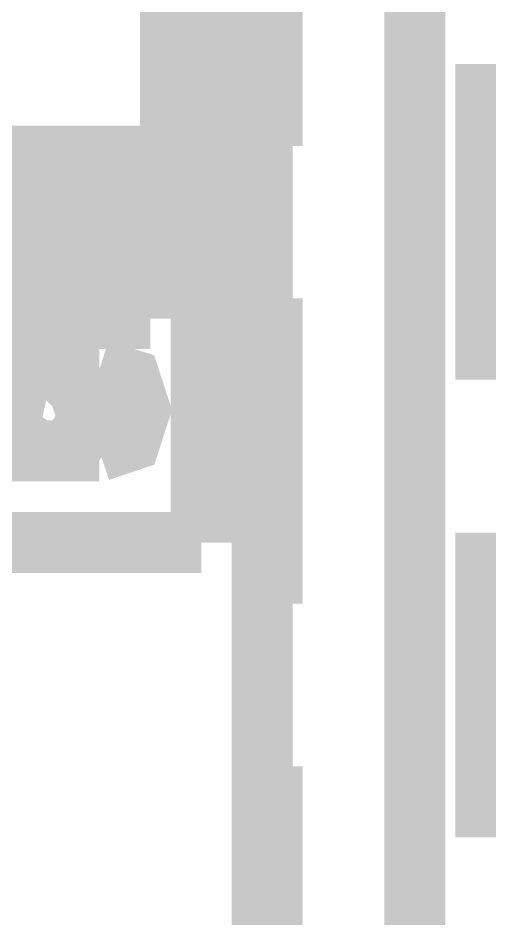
# Model space of a CAD drawing. Extents: x 0.1 to 11.6, y 0.3 to 16.2.
# Drawn here: x 8.3833 to 8.4617, y 12.9933 to 13.141 of the extents above; entities that cross this region are included whole.
import ezdxf

# ---------------------------------------------------------------- set-up
doc = ezdxf.new("R2010")
doc.units = 0
doc.header["$MEASUREMENT"] = 0

msp = doc.modelspace()

# ---------------------------------------------------------------- linework, layer by layer
at = {"color": 0}
for points, const_width in [([(8.44835, 13.4), (8.44835, 12.8933)], 0.01), ([(8.42333, 12.8933), (8.42333, 13.3834)], 0.01), ([(8.42333, 12.8933), (8.42333, 13.3733)], 0.01), ([(8.40831, 13.175), (8.40831, 13.12)], 0.01), ([(8.41336, 13.12), (8.41336, 13.175)], 0.01), ([(8.42665, 13.17), (8.42665, 13.12)], 0.00667), ([(8.45833, 13.0817), (8.45833, 13.1334)], 0.00667), ([(8.40332, 13.115), (8.40668, 13.1166), (8.40831, 13.12)], 0.01), ([(8.40332, 13.11), (8.41168, 13.1117), (8.41336, 13.12)], 0.01), ([(8.41336, 13.12), (8.41336, 13.055)], 0.01), ([(8.405, 13.1183), (8.26497, 13.1183)], 0.01), ([(8.405, 13.105), (8.405, 13.1183)], 0.01), ([(8.38336, 13.105), (8.38336, 13.1183)], 0.00667), ([(8.38667, 13.1183), (8.38667, 13.105)], 0.00667), ([(8.39833, 13.105), (8.39833, 13.1183)], 0.00667), ([(8.36165, 13.115), (8.38835, 13.115)], 0.01), ([(8.38835, 13.115), (8.40332, 13.115)], 0.01), ([(8.38997, 13.115), (8.38997, 13.11)], 0.00667), ([(8.38835, 13.11), (8.36165, 13.11)], 0.01), ([(8.40332, 13.11), (8.38835, 13.11)], 0.01), ([(8.39833, 13.0967), (8.39833, 13.11)], 0.01), ([(8.38167, 13.1067), (8.38167, 13.11)], 0.00667), ([(8.38167, 13.1067), (8.38167, 13.11)], 0.00667), ([(8.38997, 13.0967), (8.38997, 13.11)], 0.00667), ([(8.39165, 13.1033), (8.39165, 13.11)], 0.00667), ([(8.39333, 13.0967), (8.39333, 13.11)], 0.00667), ([(8.405, 13.105), (8.26497, 13.105)], 0.01), ([(8.36501, 13.1067), (8.38167, 13.1067)], 0.00667), ([(8.405, 13.0917), (8.405, 13.105)], 0.01), ([(8.38336, 13.0917), (8.38336, 13.105)], 0.00667), ([(8.38667, 13.105), (8.38667, 13.0917)], 0.00667), ([(8.39833, 13.0917), (8.39833, 13.105)], 0.00667), ([(8.38835, 13.1033), (8.37999, 13.1033)], 0.00667), ([(8.39165, 13.1033), (8.38835, 13.1033)], 0.00667), ([(8.28836, 13.0983), (8.38499, 13.0983)], 0.01), ([(8.39833, 13.0967), (8.375, 13.0967)], 0.01), ([(8.38167, 13.0983), (8.37999, 13.0967)], 0.00667), ([(8.38167, 13.0967), (8.38167, 13.0983), (8.38336, 13.0983)], 0.00667), ([(8.38499, 13.0983), (8.39501, 13.0983)], 0.00667), ([(8.38667, 13.095), (8.38667, 13.0967)], 0.01), ([(8.38997, 13.0983), (8.38835, 13.0967), (8.38667, 13.0967)], 0.00667), ([(8.39501, 13.0983), (8.39833, 13.0983)], 0.00667), ([(8.39665, 13.0967), (8.39665, 13.0983)], 0.00667), ([(8.38167, 13.0733), (8.38667, 13.095)], 0.01), ([(8.42665, 13.095), (8.42665, 13.045)], 0.00667), ([(8.405, 13.0917), (8.26497, 13.0917)], 0.01), ([(8.38167, 13.0733), (8.38667, 13.07), (8.39165, 13.07), (8.39501, 13.075), (8.39333, 13.08), (8.38997, 13.0833)], 0.01), ([(8.38499, 13.0833), (8.39665, 13.0833)], 0.01), ([(8.38499, 13.0833), (8.38667, 13.0833)], 0.01), ([(8.39665, 13.07), (8.40169, 13.0717), (8.40332, 13.0767), (8.40169, 13.0817), (8.39665, 13.0833)], 0.01), ([(8.37831, 13.0833), (8.38499, 13.0833)], 0.00667), ([(8.38499, 13.0833), (8.38167, 13.08), (8.37999, 13.0767), (8.38167, 13.0733)], 0.00667), ([(8.38667, 13.0833), (8.38499, 13.0833)], 0.00667), ([(8.38835, 13.0833), (8.38667, 13.0833)], 0.00667), ([(8.38997, 13.0833), (8.38835, 13.0833)], 0.00667), ([(8.38997, 13.0833), (8.39165, 13.0833)], 0.00667), ([(8.37999, 13.0717), (8.38167, 13.0717), (8.38167, 13.0733)], 0.01), ([(8.28999, 13.0717), (8.37999, 13.0717)], 0.01), ([(8.39665, 13.07), (8.37831, 13.07)], 0.01), ([(8.41336, 13.055), (8.35667, 13.055)], 0.01), ([(8.45833, 13.0067), (8.45833, 13.0566)], 0.00667), ([(8.42665, 13.0183), (8.42665, 12.9683)], 0.00667)]:
    msp.add_lwpolyline(points, dxfattribs=dict(at, const_width=const_width))

doc.saveas('drawing.dxf')
